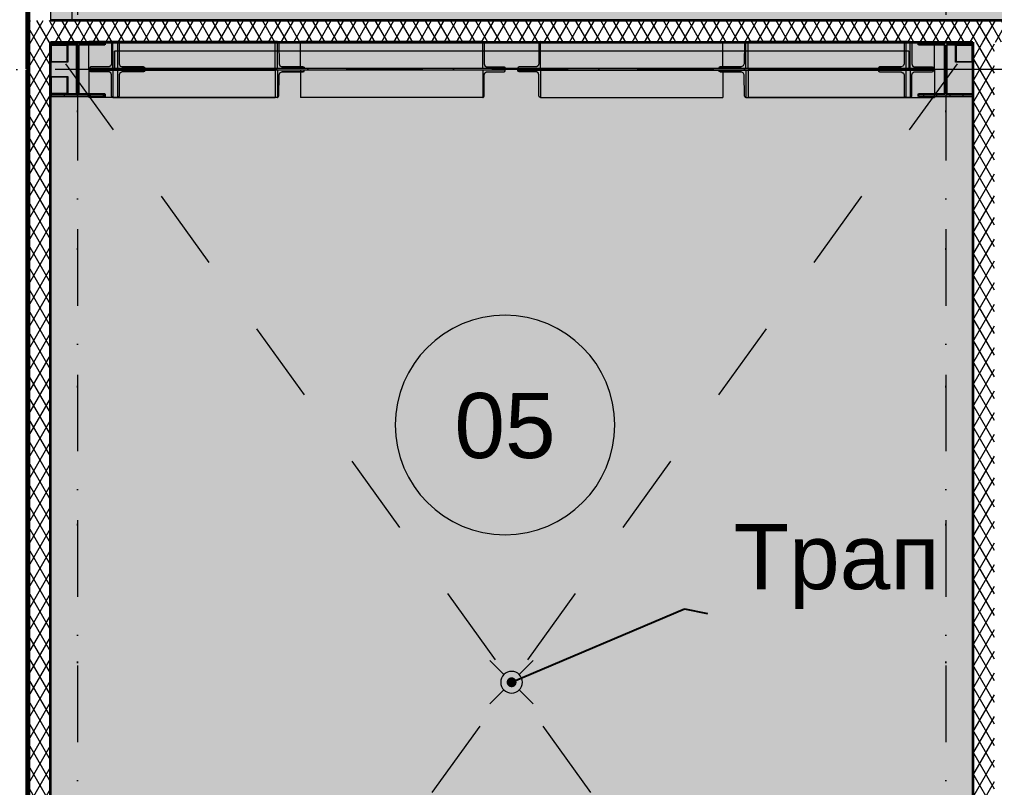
# Model space of a CAD drawing. Header units: millimetres. Extents: x -10605 to 104127, y -15987 to 52426.
# Drawn here: x -268 to 4225, y 24690 to 28230 of the extents above; entities that cross this region are included whole.
import ezdxf
from ezdxf.enums import TextEntityAlignment as Align

# ---------------------------------------------------------------- set-up
doc = ezdxf.new("R2010")
doc.units = ezdxf.units.MM
doc.header["$MEASUREMENT"] = 0
for name, pattern in [('Dot & Dashed', [670.277762, 352.777767, -176.388884, 0, -141.111112]), ('roto_dd', [752.592, 376.296, -376.296]), ('Крупный пунктир', [634.99999, 0, -634.99999])]:
    doc.linetypes.add(name, pattern=pattern)
for name, color, linetype in [('Зоны', 7, 'Continuous'), ('Металлический каркас здания', 7, 'Continuous'), ('Морозильные камеры', 7, 'Continuous'), ('Оси', 7, 'Continuous'), ('Стены', 7, 'Continuous'), ('Фасадные панели', 7, 'Continuous')]:
    doc.layers.add(name, color=color, linetype=linetype)
for name, color, linetype, lineweight in [('Зоны_Ном._пера__87', 154, 'Continuous', 0), ('Зоны_Ном._пера__91', 255, 'Continuous', 0), ('Мебель и  оборудование_Ном._пера__200', 7, 'Continuous', 0), ('Мебель и  оборудование_Ном._пера__99', 7, 'Continuous', 15), ('Металлический каркас здания_Ном._пера__98', 7, 'Continuous', 25), ('Металлический каркас здания_Ном._пера__99', 7, 'Continuous', 15), ('Оси_Ном._пера__200', 7, 'Continuous', 0), ('Паспорта Зон Archicad_Ном._пера__100', 7, 'Continuous', 9), ('Стены _Ном._пера__97', 7, 'Continuous', 35), ('Фасадные панели_Ном._пера__200', 7, 'Continuous', 0), ('Фасадные панели_Ном._пера__97', 7, 'Continuous', 35)]:
    doc.layers.add(name, color=color, linetype=linetype, lineweight=lineweight)
for name, color, linetype, lineweight, true_color in [('Металлический каркас здания_Ном._пера__51', 7, 'Continuous', 20, 0xc2002000), ('Металлический каркас здания_Ном._пера__53', 7, 'Continuous', 0, 0xc2006200), ('Морозильные камеры_Ном._пера__6', 7, 'Continuous', 13, 0xc23fa3ff)]:
    doc.layers.add(name, color=color, linetype=linetype, lineweight=lineweight, true_color=true_color)
doc.styles.add('РЎР“Р•РќР•Р\xa0РР\xa0_РЎРўРР›Р¬_1', font='arial.ttf')
doc.dimstyles.new('СГЕНЕРИР_СТИЛЬ__1', dxfattribs={"dimtxt": 0.18, "dimasz": 91.2, "dimexe": 0.18, "dimexo": 0.0625, "dimgap": 0.09, "dimtad": 0, "dimtih": 1, "dimtoh": 1, "dimdec": 4, "dimzin": 0, "dimdsep": 46, "dimcen": 0.09, "dimadec": 0, "dimazin": 0, "dimtfac": 1, "dimtdec": 4, "dimtmove": 0, "dimatfit": 3, "dimldrblk": 'ARROWHEAD_11', "dimfxl": 1, "dimtolj": 1, "dimtzin": 0, "dimarcsym": 0})
pattern_1 = [(90, (0, 0), (-60, 0), [])]
pattern_2 = [(60, (0, 0), (-43.30127, 25), []), (120, (0, 0), (43.30127, 25), [])]
pattern_3 = [(90, (0, 0), (-51.961524, 0), [30, -60]), (90, (-25.98, 45), (-51.961524, 0), [30, -60]), (150, (-1e-14, 30), (25.98076, 45), [30, -60]), (150, (-51.96, 30), (25.98076, 45), [30, -60]), (210, (0, 0), (-25.98076, 45), [30, -60]), (210, (-51.96, -2e-14), (-25.98076, 45), [30, -60])]

# ---------------------------------------------------------------- blocks, each defined once
blk = doc.blocks.new('Разгрузочный тамбур_08_22', base_point=(8577.8, 38769.6))
at = {"layer": 'Зоны', "linetype": 'Continuous', "lineweight": 0, "true_color": 0x3f3f3f}
blk.add_hatch(color=250, dxfattribs=at).paths.add_polyline_path([(-125, 28225), (7275, 28225), (9950, 28225), (9950, 40125), (5680, 40125), (5680, 38025), (-125, 38025)])
at = {"layer": 'Паспорта Зон Archicad_Ном._пера__100', "color": 7, "lineweight": 9, "style": 'РЎР“Р•РќР•Р\xa0РР\xa0_РЎРўРР›Р¬_1'}
for tag, p in [('ROOM_NUMBER', (7849.1, 38611.8)), ('ROOM_AREA', (9169.9, 37457.8))]:
    blk.add_attdef(tag, text='', height=300, dxfattribs=at).set_placement(p, align=Align.MIDDLE_CENTER)
blk = doc.blocks.new('Колонна SHS ГК 27')
at = {"layer": 'Металлический каркас здания_Ном._пера__99', "linetype": 'Continuous', "lineweight": 0, "true_color": 0xffffff}
h = blk.add_hatch(dxfattribs=at)
h.set_pattern_fill('Barabбs_tйglakц_бllу', style=0, pattern_type=2)
h.set_pattern_definition(pattern_1)
h.paths.add_polyline_path([(-40, -40), (40, -40), (40, 40), (-40, 40)])
h.paths.add_polyline_path([(-36.4, -36.4), (-36.4, 36.4), (36.4, 36.4), (36.4, -36.4)], flags=0)
at = {"layer": 'Металлический каркас здания_Ном._пера__99', "color": 7, "linetype": 'Continuous', "lineweight": 15}
for p, q in [((40, 40), (-40, 40)), ((-40, 40), (-40, -40)), ((-36.4, -36.4), (-36.4, 36.4)), ((-36.4, 36.4), (36.4, 36.4)), ((36.4, 36.4), (36.4, -36.4)), ((40, -40), (40, 40)), ((-40, -40), (40, -40)), ((36.4, -36.4), (-36.4, -36.4))]:
    blk.add_line(p, q, dxfattribs=at)
blk = doc.blocks.new('Кладовая уборочного инвентаря_05_29', base_point=(2074.6, 25618))
at = {"layer": 'Зоны_Ном._пера__87', "linetype": 'Continuous', "lineweight": 0, "true_color": 0x001020}
blk.add_hatch(color=168, dxfattribs=at).paths.add_polyline_path([(4125, 28125), (-125, 28125), (-125, 22225), (4125, 22225)])
at = {"layer": 'Паспорта Зон Archicad_Ном._пера__100', "color": 7, "linetype": 'Continuous', "lineweight": 9}
blk.add_line((2937.8, 22395.4), (3967.4, 22395.4), dxfattribs=at)
for start, end in [(0, 180), (180, 0)]:
    blk.add_arc((1969.6, 26360.9), 505.7, start, end, dxfattribs=at)
at = {"layer": 'Паспорта Зон Archicad_Ном._пера__100', "color": 7, "lineweight": 9, "style": 'РЎР“Р•РќР•Р\xa0РР\xa0_РЎРўРР›Р¬_1'}
for tag, p in [('ROOM_NUMBER', (1969.6, 26358.4)), ('ROOM_AREA', (3452.6, 22594.9))]:
    blk.add_attdef(tag, text='', height=300, dxfattribs=at).set_placement(p, align=Align.MIDDLE_CENTER)
blk = doc.blocks.new('Стена_17', base_point=(4125, 28125))
at = {"layer": 'Стены', "linetype": 'Continuous', "lineweight": 0, "true_color": 0x000000}
h = blk.add_hatch(dxfattribs=at)
h.set_pattern_fill('Batt_Insulation__3_', color=18, style=0, pattern_type=2)
h.set_pattern_definition(pattern_2)
h.paths.add_polyline_path([(4225, 22125), (4225, 28125), (4125, 28125), (4125, 22125)])
at = {"layer": 'Стены _Ном._пера__97', "color": 7, "linetype": 'Continuous', "lineweight": 35, "flags": 128}
blk.add_lwpolyline([(4125, 28125), (4125, 22225)], dxfattribs=at)
blk = doc.blocks.new('Стена_83', base_point=(-125, 28125))
at = {"layer": 'Стены', "linetype": 'Continuous', "lineweight": 0, "true_color": 0x000000}
h = blk.add_hatch(dxfattribs=at)
h.set_pattern_fill('Batt_Insulation__3_', color=18, style=0, pattern_type=2)
h.set_pattern_definition(pattern_2)
h.paths.add_polyline_path([(-125, 28125), (5139.6, 28125), (5139.6, 28225), (-125, 28225)])
at = {"layer": 'Стены _Ном._пера__97', "color": 7, "linetype": 'Continuous', "lineweight": 35, "flags": 128}
for points in [[(5139.6, 28225), (-125, 28225)], [(-125, 28125), (4125, 28125)]]:
    blk.add_lwpolyline(points, dxfattribs=at)
blk = doc.blocks.new('Стена_91', base_point=(-125, 28225))
at = {"layer": 'Морозильные камеры', "linetype": 'Continuous', "lineweight": 0, "true_color": 0x000000}
h = blk.add_hatch(dxfattribs=at)
h.set_pattern_fill('Styrofoam_SM_Insulation__3_', color=18, style=0, pattern_type=2)
h.set_pattern_definition(pattern_3)
h.paths.add_polyline_path([(-25, 28225), (-25, 33825.1), (-125, 33825.1), (-125, 28225)])
at = {"layer": 'Морозильные камеры_Ном._пера__6', "color": 161, "linetype": 'Continuous', "lineweight": 13, "true_color": 0x3fa3ff, "flags": 128}
for points in [[(-25, 33825.1), (-125, 33825.1)], [(-125, 33825.1), (-125, 28225)], [(-25, 28225), (-25, 33825.1)], [(-125, 28225), (-25, 28225)]]:
    blk.add_lwpolyline(points, dxfattribs=at)
blk = doc.blocks.new('Стена_171', base_point=(-225, 33997.5))
at = {"layer": 'Фасадные панели_Ном._пера__200', "color": 7, "linetype": 'Continuous', "lineweight": 0, "flags": 128}
for points in [[(-235, 33997.5), (-235, 28002.5)], [(-225, 33997.5), (-235, 33997.5)], [(-225, 28002.5), (-225, 33997.5)], [(-235, 28002.5), (-225, 28002.5)]]:
    blk.add_lwpolyline(points, dxfattribs=at)
blk = doc.blocks.new('Стена_172', base_point=(-225, 33997.5))
at = {"layer": 'Фасадные панели', "linetype": 'Continuous', "lineweight": 0, "true_color": 0xffffff}
blk.add_hatch(color=7, dxfattribs=at).paths.add_polyline_path([(-235, 33997.5), (-235, 28002.5), (-225, 28002.5), (-225, 33997.5)])
at = {"layer": 'Фасадные панели_Ном._пера__97', "color": 7, "linetype": 'Continuous', "lineweight": 35, "flags": 128}
for points in [[(-235, 33997.5), (-235, 28002.5)], [(-225, 33997.5), (-235, 33997.5)], [(-225, 28002.5), (-225, 33997.5)], [(-235, 28002.5), (-225, 28002.5)]]:
    blk.add_lwpolyline(points, dxfattribs=at)
blk = doc.blocks.new('Стена_173', base_point=(-225, 22002.5))
at = {"layer": 'Фасадные панели_Ном._пера__200', "color": 7, "linetype": 'Continuous', "lineweight": 0, "flags": 128}
for points in [[(-225, 27997.5), (-235, 27997.5)], [(-235, 27997.5), (-235, 22002.5)], [(-225, 22002.5), (-225, 27997.5)], [(-235, 22002.5), (-225, 22002.5)]]:
    blk.add_lwpolyline(points, dxfattribs=at)
blk = doc.blocks.new('Стена_174', base_point=(-225, 22002.5))
at = {"layer": 'Фасадные панели', "linetype": 'Continuous', "lineweight": 0, "true_color": 0xffffff}
blk.add_hatch(color=7, dxfattribs=at).paths.add_polyline_path([(-225, 22002.5), (-225, 27997.5), (-235, 27997.5), (-235, 22002.5)])
at = {"layer": 'Фасадные панели_Ном._пера__97', "color": 7, "linetype": 'Continuous', "lineweight": 35, "flags": 128}
for points in [[(-225, 27997.5), (-235, 27997.5)], [(-235, 27997.5), (-235, 22002.5)], [(-225, 22002.5), (-225, 27997.5)], [(-235, 22002.5), (-225, 22002.5)]]:
    blk.add_lwpolyline(points, dxfattribs=at)
blk = doc.blocks.new('Стена_282', base_point=(7275, 28225))
at = {"layer": 'Морозильные камеры', "linetype": 'Continuous', "lineweight": 0, "true_color": 0x000000}
h = blk.add_hatch(dxfattribs=at)
h.set_pattern_fill('Styrofoam_SM_Insulation__3_', color=18, style=0, pattern_type=2)
h.set_pattern_definition(pattern_3)
h.paths.add_polyline_path([(-125, 28325), (-125, 28225), (5289.6, 28225), (5289.6, 28325)])
at = {"layer": 'Морозильные камеры_Ном._пера__6', "color": 161, "linetype": 'Continuous', "lineweight": 13, "true_color": 0x3fa3ff, "flags": 128}
for points in [[(-125, 28325), (-125, 28225)], [(-125, 28225), (5289.6, 28225)]]:
    blk.add_lwpolyline(points, dxfattribs=at)
blk = doc.blocks.new('Колонна Универсальная 27')
at = {"layer": 'Металлический каркас здания_Ном._пера__98', "linetype": 'Continuous', "lineweight": 0, "true_color": 0xffffff}
h = blk.add_hatch(dxfattribs=at)
h.set_pattern_fill('Barabбs_tйglakц_бllу', style=0, pattern_type=2)
h.set_pattern_definition(pattern_1)
h.paths.add_polyline_path([(-125, -125), (125, -125), (125, -113), (4, -113), (4, 113), (125, 113), (125, 125), (-125, 125), (-125, 113), (-4, 113), (-4, -113), (-125, -113)])
at = {"layer": 'Металлический каркас здания_Ном._пера__98', "color": 7, "linetype": 'Continuous', "lineweight": 25}
for p, q in [((125, 125), (-125, 125)), ((-125, 125), (-125, 113)), ((-125, 113), (-4, 113)), ((-4, 113), (-4, -113)), ((4, -113), (4, 113)), ((4, 113), (125, 113)), ((125, 113), (125, 125)), ((-4, -113), (-125, -113)), ((-125, -113), (-125, -125)), ((-125, -125), (125, -125)), ((125, -113), (4, -113)), ((125, -125), (125, -113))]:
    blk.add_line(p, q, dxfattribs=at)
blk = doc.blocks.new('Двутавp К 26020-83 27_4')
at = {"layer": 'Металлический каркас здания_Ном._пера__98', "color": 7, "linetype": 'Крупный пунктир', "lineweight": 25}
blk.add_line((0, 0), (39750, 0), dxfattribs=at)
blk = doc.blocks.new('Символ Трапа в Полу 27')
at = {"layer": 'Мебель и  оборудование_Ном._пера__99', "color": 7, "linetype": 'Continuous', "lineweight": 15}
for p, q in [((64.6, 135.4), (0, 200)), ((135.4, 135.4), (200, 200)), ((64.6, 64.6), (0, 0)), ((135.4, 64.6), (200, 0))]:
    blk.add_line(p, q, dxfattribs=at)
at = {"layer": 'Мебель и  оборудование_Ном._пера__99', "color": 7, "linetype": 'Continuous', "lineweight": 15, "flags": 128}
blk.add_lwpolyline([(150, 100, 1), (50, 100, 1)], format="xyb", close=True, dxfattribs=at)
blk = doc.blocks.new('Стандартный Маркер Сетки_3')
at = {"layer": 'Оси_Ном._пера__200', "color": 7, "linetype": 'Dot & Dashed', "lineweight": 0}
blk.add_line((0, 0), (107930.4, 0), dxfattribs=at)
at = {"layer": 'Оси_Ном._пера__200', "color": 7, "lineweight": 0, "style": 'РЎР“Р•РќР•Р\xa0РР\xa0_РЎРўРР›Р¬_1'}
blk.add_attdef('AC_MarkerText_1', text='', height=300, dxfattribs=at).set_placement((108330.4, 150), align=Align.TOP_CENTER)
blk = doc.blocks.new('Морф_406')
at = {"layer": 'Металлический каркас здания_Ном._пера__99', "color": 7, "linetype": 'Continuous', "lineweight": 15, "flags": 128}
for points in [[(1867.4, 27996), (1026.8, 27996)], [(1026.8, 27996), (1026.8, 27871)], [(1867.4, 27996), (1867.4, 27871)], [(1970.9, 27996), (1867.4, 27996)], [(1877.2, 27984.2), (1884.8, 27988), (1965.5, 27988), (1969.3, 27989.9)], [(1969.3, 27989.9), (1970.9, 27994.5), (1970.9, 27996)], [(1872.4, 27872.9), (1874, 27877.5), (1874, 27975), (1877.2, 27984.2)], [(1867.4, 27871), (1026.8, 27871)], [(1867.4, 27871), (1868.6, 27871), (1872.4, 27872.9)]]:
    blk.add_lwpolyline(points, dxfattribs=at)
blk = doc.blocks.new('Морф_407')
at = {"layer": 'Металлический каркас здания_Ном._пера__99', "color": 7, "linetype": 'Continuous', "lineweight": 15, "flags": 128}
for points in [[(57.7, 27989.9), (56.1, 27994.5), (56.1, 27996)], [(56.1, 27996), (163.3, 27996)], [(153.2, 27984.2), (145.3, 27988), (61.7, 27988), (57.7, 27989.9)], [(163.3, 27996), (909.8, 27996)], [(163.3, 27996), (163.3, 27871)], [(909.8, 27996), (909.8, 27871)], [(158.1, 27872.9), (156.4, 27877.5), (156.4, 27975), (153.2, 27984.2)], [(163.3, 27871), (162, 27871), (158.1, 27872.9)], [(163.3, 27871), (909.8, 27871)]]:
    blk.add_lwpolyline(points, dxfattribs=at)
blk = doc.blocks.new('Морф_408')
at = {"layer": 'Металлический каркас здания_Ном._пера__53', "linetype": 'Continuous', "lineweight": 0, "true_color": 0x006200}
blk.add_hatch(color=98, dxfattribs=at).paths.add_polyline_path([(183.4, 27996), (183.4, 27871), (184.7, 27871), (184.9, 27871), (185.4, 27871.3), (189.3, 27872.9), (189.6, 27873.6), (191.2, 27877.5), (191.2, 27960.2), (191.5, 27975), (194.8, 27982.8), (195.4, 27984.2), (196.9, 27984.8), (204.8, 27988), (288.3, 27988), (303.9, 27988), (304.6, 27988.3), (308.6, 27989.9), (308.6, 27990.6), (310.3, 27994.5), (310.2, 27994.7), (310.2, 27996)])
at = {"layer": 'Металлический каркас здания_Ном._пера__51', "color": 98, "linetype": 'Continuous', "lineweight": 20, "true_color": 0x002000}
for p, q in [((183.4, 27996), (183.4, 27871)), ((310.2, 27996), (183.4, 27996))]:
    blk.add_line(p, q, dxfattribs=at)
at = {"layer": 'Металлический каркас здания_Ном._пера__51', "color": 98, "linetype": 'Continuous', "lineweight": 20, "true_color": 0x002000, "flags": 128}
for points in [[(308.6, 27989.9), (304.6, 27988.3), (303.9, 27988), (288.3, 27988), (204.8, 27988), (196.9, 27984.8), (195.4, 27984.2)], [(310.3, 27994.5), (308.6, 27990.6), (308.6, 27989.9)], [(310.2, 27996), (310.2, 27994.7), (310.3, 27994.5)], [(195.4, 27984.2), (194.8, 27982.8), (191.5, 27975), (191.2, 27960.2), (191.2, 27877.5), (189.6, 27873.6), (189.3, 27872.9)], [(189.3, 27872.9), (185.4, 27871.3), (184.9, 27871), (184.7, 27871), (183.4, 27871)]]:
    blk.add_lwpolyline(points, dxfattribs=at)
at = {"layer": 'Металлический каркас здания_Ном._пера__99', "color": 7, "linetype": 'Continuous', "lineweight": 15, "flags": 128}
for points in [[(183.4, 27996), (51.2, 27996)], [(51.2, 27996), (51.2, 27871)], [(921.2, 27996), (183.4, 27996)], [(921.2, 27996), (921.2, 27871)], [(1044.4, 27996), (921.2, 27996)], [(932.8, 27984.2), (942, 27988.1), (1039.8, 27988), (1044.4, 27989.9)], [(1044.4, 27989.9), (1044.8, 27994.6), (1044.4, 27996)], [(303.9, 27988), (204.7, 27988)], [(925.1, 27872.9), (927.1, 27877.5), (928.9, 27975.1), (932.8, 27984.2)], [(1039.8, 27988), (941.8, 27988)], [(183.4, 27871), (51.2, 27871)], [(921.2, 27871), (183.4, 27871)], [(921.2, 27871), (922.2, 27871.1), (925.1, 27872.9)]]:
    blk.add_lwpolyline(points, dxfattribs=at)
blk = doc.blocks.new('Морф_409')
at = {"layer": 'Металлический каркас здания_Ном._пера__99', "color": 7, "linetype": 'Continuous', "lineweight": 15, "flags": 128}
for points in [[(1026.8, 28004), (1026.8, 28129)], [(1867.4, 28129), (1026.8, 28129)], [(1867.4, 28004), (1867.4, 28129)], [(1867.4, 28129), (1868.6, 28129), (1872.4, 28127.1)], [(1872.4, 28127.1), (1874, 28122.5), (1874, 28025), (1877.2, 28015.8)], [(1867.4, 28004), (1026.8, 28004)], [(1970.9, 28004), (1867.4, 28004)], [(1877.2, 28015.8), (1884.8, 28012), (1965.5, 28012), (1969.3, 28010.1)], [(1969.3, 28010.1), (1970.9, 28005.5), (1970.9, 28004)]]:
    blk.add_lwpolyline(points, dxfattribs=at)
blk = doc.blocks.new('Морф_410')
at = {"layer": 'Металлический каркас здания_Ном._пера__99', "color": 7, "linetype": 'Continuous', "lineweight": 15, "flags": 128}
for points in [[(158.1, 28127.1), (156.4, 28122.5), (156.4, 28025), (153.2, 28015.8)], [(163.3, 28129), (162, 28129), (158.1, 28127.1)], [(163.3, 28004), (163.3, 28129)], [(163.3, 28129), (909.8, 28129)], [(909.8, 28004), (909.8, 28129)], [(57.7, 28010.1), (56.1, 28005.5), (56.1, 28004)], [(56.1, 28004), (163.3, 28004)], [(153.2, 28015.8), (145.3, 28012), (61.7, 28012), (57.7, 28010.1)], [(163.3, 28004), (909.8, 28004)]]:
    blk.add_lwpolyline(points, dxfattribs=at)
blk = doc.blocks.new('Морф_411')
at = {"layer": 'Металлический каркас здания_Ном._пера__53', "linetype": 'Continuous', "lineweight": 0, "true_color": 0x006200}
blk.add_hatch(color=98, dxfattribs=at).paths.add_polyline_path([(183.4, 28004), (310.2, 28004), (310.2, 28005.3), (310.3, 28005.5), (308.6, 28009.4), (308.6, 28010.1), (304.6, 28011.7), (303.9, 28012), (288.3, 28012), (204.8, 28012), (196.9, 28015.2), (195.4, 28015.8), (194.8, 28017.2), (191.5, 28025), (191.2, 28039.8), (191.2, 28122.5), (189.6, 28126.4), (189.3, 28127.1), (185.4, 28128.7), (184.9, 28129), (184.7, 28129), (183.4, 28129)])
at = {"layer": 'Металлический каркас здания_Ном._пера__51', "color": 98, "linetype": 'Continuous', "lineweight": 20, "true_color": 0x002000}
for p in [(183.4, 28129), (310.2, 28004)]:
    blk.add_line(p, (183.4, 28004), dxfattribs=at)
at = {"layer": 'Металлический каркас здания_Ном._пера__51', "color": 98, "linetype": 'Continuous', "lineweight": 20, "true_color": 0x002000, "flags": 128}
for points in [[(189.3, 28127.1), (185.4, 28128.7), (184.9, 28129), (184.7, 28129), (183.4, 28129)], [(189.3, 28127.1), (189.6, 28126.4), (191.2, 28122.5), (191.2, 28039.8), (191.5, 28025), (194.8, 28017.2), (195.4, 28015.8)], [(195.4, 28015.8), (196.9, 28015.2), (204.8, 28012), (288.3, 28012), (303.9, 28012), (304.6, 28011.7), (308.6, 28010.1)], [(308.6, 28010.1), (308.6, 28009.4), (310.3, 28005.5)], [(310.3, 28005.5), (310.2, 28005.3), (310.2, 28004)]]:
    blk.add_lwpolyline(points, dxfattribs=at)
at = {"layer": 'Металлический каркас здания_Ном._пера__99', "color": 7, "linetype": 'Continuous', "lineweight": 15, "flags": 128}
for points in [[(51.2, 28004), (51.2, 28129)], [(183.4, 28129), (51.2, 28129)], [(921.2, 28129), (183.4, 28129)], [(921.2, 28004), (921.2, 28129)], [(921.2, 28129), (922.2, 28128.9), (925.1, 28127.1)], [(925.1, 28127.1), (927.1, 28122.5), (928.9, 28024.9), (932.8, 28015.8)], [(183.4, 28004), (51.2, 28004)], [(921.2, 28004), (183.4, 28004)], [(303.9, 28012), (204.7, 28012)], [(1044.4, 28004), (921.2, 28004)], [(932.8, 28015.8), (942, 28011.9), (1039.8, 28012), (1044.4, 28010.1)], [(1039.8, 28012), (941.8, 28012)], [(1044.4, 28010.1), (1044.8, 28005.4), (1044.4, 28004)]]:
    blk.add_lwpolyline(points, dxfattribs=at)
blk = doc.blocks.new('Морф_412')
at = {"layer": 'Металлический каркас здания_Ном._пера__99', "color": 7, "linetype": 'Continuous', "lineweight": 15, "flags": 128}
for points in [[(2029.1, 27996), (2132.6, 27996)], [(2030.7, 27989.9), (2029.1, 27994.5), (2029.1, 27996)], [(2122.8, 27984.2), (2115.2, 27988), (2034.5, 27988), (2030.7, 27989.9)], [(2132.6, 27996), (2973.2, 27996)], [(2132.6, 27996), (2132.6, 27871)], [(2973.2, 27996), (2973.2, 27871)], [(2127.6, 27872.9), (2126, 27877.5), (2126, 27975), (2122.8, 27984.2)], [(2132.6, 27871), (2131.4, 27871), (2127.6, 27872.9)], [(2132.6, 27871), (2973.2, 27871)]]:
    blk.add_lwpolyline(points, dxfattribs=at)
blk = doc.blocks.new('Морф_413')
at = {"layer": 'Металлический каркас здания_Ном._пера__99', "color": 7, "linetype": 'Continuous', "lineweight": 15, "flags": 128}
for points in [[(3836.7, 27996), (3090.2, 27996)], [(3090.2, 27996), (3090.2, 27871)], [(3943.9, 27996), (3836.7, 27996)], [(3836.7, 27996), (3836.7, 27871)], [(3846.8, 27984.2), (3854.7, 27988), (3938.3, 27988), (3942.3, 27989.9)], [(3942.3, 27989.9), (3943.9, 27994.5), (3943.9, 27996)], [(3841.9, 27872.9), (3843.6, 27877.5), (3843.6, 27975), (3846.8, 27984.2)], [(3836.7, 27871), (3090.2, 27871)], [(3836.7, 27871), (3838, 27871), (3841.9, 27872.9)]]:
    blk.add_lwpolyline(points, dxfattribs=at)
blk = doc.blocks.new('Морф_414')
at = {"layer": 'Металлический каркас здания_Ном._пера__53', "linetype": 'Continuous', "lineweight": 0, "true_color": 0x006200}
blk.add_hatch(color=98, dxfattribs=at).paths.add_polyline_path([(3816.6, 27996), (3689.8, 27996), (3689.8, 27994.7), (3689.7, 27994.5), (3691.4, 27990.6), (3691.4, 27989.9), (3695.4, 27988.3), (3696.1, 27988), (3711.7, 27988), (3795.2, 27988), (3803.1, 27984.8), (3804.6, 27984.2), (3805.2, 27982.8), (3808.5, 27975), (3808.8, 27960.2), (3808.8, 27877.5), (3810.4, 27873.6), (3810.7, 27872.9), (3814.6, 27871.3), (3815.1, 27871), (3815.3, 27871), (3816.6, 27871)])
at = {"layer": 'Металлический каркас здания_Ном._пера__51', "color": 98, "linetype": 'Continuous', "lineweight": 20, "true_color": 0x002000}
for q in [(3689.8, 27996), (3816.6, 27871)]:
    blk.add_line((3816.6, 27996), q, dxfattribs=at)
at = {"layer": 'Металлический каркас здания_Ном._пера__51', "color": 98, "linetype": 'Continuous', "lineweight": 20, "true_color": 0x002000, "flags": 128}
for points in [[(3689.8, 27996), (3689.8, 27994.7), (3689.7, 27994.5)], [(3689.7, 27994.5), (3691.4, 27990.6), (3691.4, 27989.9)], [(3691.4, 27989.9), (3695.4, 27988.3), (3696.1, 27988), (3711.7, 27988), (3795.2, 27988), (3803.1, 27984.8), (3804.6, 27984.2)], [(3804.6, 27984.2), (3805.2, 27982.8), (3808.5, 27975), (3808.8, 27960.2), (3808.8, 27877.5), (3810.4, 27873.6), (3810.7, 27872.9)], [(3810.7, 27872.9), (3814.6, 27871.3), (3815.1, 27871), (3815.3, 27871), (3816.6, 27871)]]:
    blk.add_lwpolyline(points, dxfattribs=at)
at = {"layer": 'Металлический каркас здания_Ном._пера__99', "color": 7, "linetype": 'Continuous', "lineweight": 15, "flags": 128}
for points in [[(2955.6, 27989.9), (2955.2, 27994.6), (2955.6, 27996)], [(2955.6, 27996), (3078.8, 27996)], [(3067.2, 27984.2), (3058, 27988.1), (2960.2, 27988), (2955.6, 27989.9)], [(3078.8, 27996), (3816.6, 27996)], [(3078.8, 27996), (3078.8, 27871)], [(3816.6, 27996), (3948.8, 27996)], [(3948.8, 27996), (3948.8, 27871)], [(2960.2, 27988), (3058.2, 27988)], [(3074.9, 27872.9), (3072.9, 27877.5), (3071.1, 27975.1), (3067.2, 27984.2)], [(3696.1, 27988), (3795.3, 27988)], [(3078.8, 27871), (3077.8, 27871.1), (3074.9, 27872.9)], [(3078.8, 27871), (3816.6, 27871)], [(3816.6, 27871), (3948.8, 27871)]]:
    blk.add_lwpolyline(points, dxfattribs=at)
blk = doc.blocks.new('Морф_415')
at = {"layer": 'Металлический каркас здания_Ном._пера__99', "color": 7, "linetype": 'Continuous', "lineweight": 15, "flags": 128}
for points in [[(2127.6, 28127.1), (2126, 28122.5), (2126, 28025), (2122.8, 28015.8)], [(2132.6, 28129), (2131.4, 28129), (2127.6, 28127.1)], [(2132.6, 28004), (2132.6, 28129)], [(2132.6, 28129), (2973.2, 28129)], [(2973.2, 28004), (2973.2, 28129)], [(2030.7, 28010.1), (2029.1, 28005.5), (2029.1, 28004)], [(2029.1, 28004), (2132.6, 28004)], [(2122.8, 28015.8), (2115.2, 28012), (2034.5, 28012), (2030.7, 28010.1)], [(2132.6, 28004), (2973.2, 28004)]]:
    blk.add_lwpolyline(points, dxfattribs=at)
blk = doc.blocks.new('Морф_416')
at = {"layer": 'Металлический каркас здания_Ном._пера__99', "color": 7, "linetype": 'Continuous', "lineweight": 15, "flags": 128}
for points in [[(3090.2, 28004), (3090.2, 28129)], [(3836.7, 28129), (3090.2, 28129)], [(3836.7, 28129), (3838, 28129), (3841.9, 28127.1)], [(3836.7, 28004), (3836.7, 28129)], [(3841.9, 28127.1), (3843.6, 28122.5), (3843.6, 28025), (3846.8, 28015.8)], [(3836.7, 28004), (3090.2, 28004)], [(3943.9, 28004), (3836.7, 28004)], [(3846.8, 28015.8), (3854.7, 28012), (3938.3, 28012), (3942.3, 28010.1)], [(3942.3, 28010.1), (3943.9, 28005.5), (3943.9, 28004)]]:
    blk.add_lwpolyline(points, dxfattribs=at)
blk = doc.blocks.new('Морф_417')
at = {"layer": 'Металлический каркас здания_Ном._пера__53', "linetype": 'Continuous', "lineweight": 0, "true_color": 0x006200}
blk.add_hatch(color=98, dxfattribs=at).paths.add_polyline_path([(3816.6, 28004), (3816.6, 28129), (3815.3, 28129), (3815.1, 28129), (3814.6, 28128.7), (3810.7, 28127.1), (3810.4, 28126.4), (3808.8, 28122.5), (3808.8, 28039.8), (3808.5, 28025), (3805.2, 28017.2), (3804.6, 28015.8), (3803.1, 28015.2), (3795.2, 28012), (3711.7, 28012), (3696.1, 28012), (3695.4, 28011.7), (3691.4, 28010.1), (3691.4, 28009.4), (3689.7, 28005.5), (3689.8, 28005.3), (3689.8, 28004)])
at = {"layer": 'Металлический каркас здания_Ном._пера__51', "color": 98, "linetype": 'Continuous', "lineweight": 20, "true_color": 0x002000}
for p, q in [((3816.6, 28129), (3816.6, 28004)), ((3816.6, 28004), (3689.8, 28004))]:
    blk.add_line(p, q, dxfattribs=at)
at = {"layer": 'Металлический каркас здания_Ном._пера__51', "color": 98, "linetype": 'Continuous', "lineweight": 20, "true_color": 0x002000, "flags": 128}
for points in [[(3810.7, 28127.1), (3810.4, 28126.4), (3808.8, 28122.5), (3808.8, 28039.8), (3808.5, 28025), (3805.2, 28017.2), (3804.6, 28015.8)], [(3816.6, 28129), (3815.3, 28129), (3815.1, 28129), (3814.6, 28128.7), (3810.7, 28127.1)], [(3691.4, 28010.1), (3691.4, 28009.4), (3689.7, 28005.5)], [(3689.7, 28005.5), (3689.8, 28005.3), (3689.8, 28004)], [(3804.6, 28015.8), (3803.1, 28015.2), (3795.2, 28012), (3711.7, 28012), (3696.1, 28012), (3695.4, 28011.7), (3691.4, 28010.1)]]:
    blk.add_lwpolyline(points, dxfattribs=at)
at = {"layer": 'Металлический каркас здания_Ном._пера__99', "color": 7, "linetype": 'Continuous', "lineweight": 15, "flags": 128}
for points in [[(3074.9, 28127.1), (3072.9, 28122.5), (3071.1, 28024.9), (3067.2, 28015.8)], [(3078.8, 28129), (3077.8, 28128.9), (3074.9, 28127.1)], [(3078.8, 28004), (3078.8, 28129)], [(3078.8, 28129), (3816.6, 28129)], [(3816.6, 28129), (3948.8, 28129)], [(3948.8, 28004), (3948.8, 28129)], [(2955.6, 28010.1), (2955.2, 28005.4), (2955.6, 28004)], [(3067.2, 28015.8), (3058, 28011.9), (2960.2, 28012), (2955.6, 28010.1)], [(2955.6, 28004), (3078.8, 28004)], [(2960.2, 28012), (3058.2, 28012)], [(3078.8, 28004), (3816.6, 28004)], [(3696.1, 28012), (3795.3, 28012)], [(3816.6, 28004), (3948.8, 28004)]]:
    blk.add_lwpolyline(points, dxfattribs=at)
blk = doc.blocks.new('Морф_418')
at = {"layer": 'Металлический каркас здания_Ном._пера__99', "color": 7, "linetype": 'Continuous', "lineweight": 15, "flags": 128}
for points in [[(169.8, 28004), (169.7, 28020.9), (169.8, 28084)], [(169.8, 28083.9), (169.8, 28084)], [(3829.7, 28084), (169.8, 28084)], [(169.8, 28084), (169.8, 28004)], [(169.8, 28082), (169.8, 28083.9)], [(3829.7, 28084), (3829.7, 28004)], [(169.8, 28008.5), (169.7, 28004.4)], [(169.8, 28004), (169.7, 28004.4)], [(3829.7, 28004), (169.8, 28004)]]:
    blk.add_lwpolyline(points, dxfattribs=at)
blk = doc.blocks.new('ARROWHEAD_11')
at = {"color": 0, "linetype": 'Continuous', "lineweight": 0}
blk.add_line((0, 0), (-1, 0), dxfattribs=at)
at = {"color": 0, "linetype": 'Continuous', "lineweight": 0, "const_width": 0.25, "flags": 128}
blk.add_lwpolyline([(-0.125, 0, 1), (0.125, 0, 1)], format="xyb", close=True, dxfattribs=at)
blk = doc.blocks.new('Стена_415', base_point=(-125, -125))
at = {"layer": 'Стены', "linetype": 'Continuous', "lineweight": 0, "true_color": 0x000000}
h = blk.add_hatch(dxfattribs=at)
h.set_pattern_fill('Batt_Insulation__3_', color=18, style=0, pattern_type=2)
h.set_pattern_definition(pattern_2)
h.paths.add_polyline_path([(-125, 22125), (-125, 28225), (-225, 28225), (-225, 22125)])
at = {"layer": 'Стены _Ном._пера__97', "color": 7, "linetype": 'Continuous', "lineweight": 35, "flags": 128}
for points in [[(-225, 40225), (-225, 21150)], [(-125, 22225), (-125, 28125)]]:
    blk.add_lwpolyline(points, dxfattribs=at)
blk = doc.blocks.new('Стандартный Маркер Сетки_4')
at = {"layer": 'Оси_Ном._пера__200', "color": 7, "linetype": 'Dot & Dashed', "lineweight": 0}
blk.add_line((0, 0), (55187, 0), dxfattribs=at)
at = {"layer": 'Оси_Ном._пера__200', "color": 7, "lineweight": 0, "style": 'РЎР“Р•РќР•Р\xa0РР\xa0_РЎРўРР›Р¬_1'}
blk.add_attdef('AC_MarkerText_1', text='', height=300, rotation=90, dxfattribs=at).set_placement((55368.5, -68.6), align=Align.TOP_CENTER)

msp = doc.modelspace()

# ---------------------------------------------------------------- linework, layer by layer
at = {"layer": 'Зоны_Ном._пера__87', "color": 154, "linetype": 'Continuous', "lineweight": 0, "flags": 128}
msp.add_lwpolyline([(4125, 28125.00005), (-125, 28125.00005), (-125, 22225.00005), (4125, 22225.00005)], close=True, dxfattribs=at)
at = {"layer": 'Зоны_Ном._пера__91', "color": 255, "linetype": 'Continuous', "lineweight": 0, "flags": 128}
msp.add_lwpolyline([(-125, 28224.99986), (7275.00004, 28225.00004), (9950.00018, 28225.00004), (9950.00018, 40125.00012), (5680, 40125.00012), (5680, 38024.99997), (-125, 38024.99997)], close=True, dxfattribs=at)
at = {"layer": 'Мебель и  оборудование_Ном._пера__200', "color": 7, "linetype": 'roto_dd', "lineweight": 0, "flags": 128}
for points in [[(-125, 22225.00005), (4125, 28125.00005)], [(4125, 22225.00005), (-125, 28125.00005)]]:
    msp.add_lwpolyline(points, dxfattribs=at)

# ---------------------------------------------------------------- block references
at = {"layer": 'Зоны', "color": 7, "linetype": 'Continuous', "lineweight": 9}
msp.add_blockref('Разгрузочный тамбур_08_22', (8577.84677, 38769.61505), dxfattribs=at)
msp.add_blockref('Кладовая уборочного инвентаря_05_29', (2074.5983, 25618.00955), dxfattribs=at).add_auto_attribs({'ROOM_NUMBER': '05', 'ROOM_AREA': '25,08'})
at = {"layer": 'Мебель и  оборудование_Ном._пера__99', "color": 7, "linetype": 'Continuous', "lineweight": 15, "zscale": 1000, "rotation": 90}
msp.add_blockref('Символ Трапа в Полу 27', (2100, 25075.00005), dxfattribs=at)
at = {"layer": 'Металлический каркас здания', "color": 7, "linetype": 'Continuous', "lineweight": 9, "xscale": -1, "zscale": 1000, "rotation": 90}
for p in [(0, 39875.00005), (4000, 39875.00005)]:
    msp.add_blockref('Двутавp К 26020-83 27_4', p, dxfattribs=at)
at = {"layer": 'Металлический каркас здания', "linetype": 'Continuous', "lineweight": 0}
for name in ['Морф_411', 'Морф_410', 'Морф_409', 'Морф_415', 'Морф_417', 'Морф_416', 'Морф_418', 'Морф_408', 'Морф_407', 'Морф_406', 'Морф_412', 'Морф_414', 'Морф_413']:
    msp.add_blockref(name, (0, 0), dxfattribs=at)
at = {"layer": 'Металлический каркас здания_Ном._пера__98', "color": 7, "linetype": 'Continuous', "lineweight": 25, "xscale": -1, "zscale": 1000}
for p in [(-0.02444, 28000.00005), (4000, 28000.00005)]:
    msp.add_blockref('Колонна Универсальная 27', p, dxfattribs=at)
at = {"layer": 'Металлический каркас здания_Ном._пера__99', "color": 7, "linetype": 'Continuous', "lineweight": 15, "xscale": -1, "zscale": 1000}
for p in [(-85, 28073.00005), (4085, 28073.00005), (-85, 27927.00005)]:
    msp.add_blockref('Колонна SHS ГК 27', p, dxfattribs=at)
at = {"layer": 'Морозильные камеры', "color": 161, "lineweight": 13, "true_color": 0x3fa3ff}
for name, p in [('Стена_91', (-125, 28225.00005)), ('Стена_282', (7275, 28225.00012))]:
    msp.add_blockref(name, p, dxfattribs=at)
at = {"layer": 'Оси', "color": 8, "linetype": 'Continuous', "lineweight": 0, "true_color": 0x747474, "zscale": 1000, "rotation": 270}
for p in [(0, 40000.00005), (4000, 40000.00005)]:
    msp.add_blockref('Стандартный Маркер Сетки_4', p, dxfattribs=at)
at = {"layer": 'Оси', "color": 8, "linetype": 'Continuous', "lineweight": 0, "true_color": 0x747474, "xscale": -1, "zscale": 1000}
msp.add_blockref('Стандартный Маркер Сетки_3', (98125, 28000.00005), dxfattribs=at)
at = {"layer": 'Стены', "color": 7, "lineweight": 35}
for name, p in [('Стена_415', (-125, -124.99993)), ('Стена_83', (-125, 28125.00005)), ('Стена_17', (4125, 28125.00005))]:
    msp.add_blockref(name, p, dxfattribs=at)
at = {"layer": 'Фасадные панели', "color": 7, "lineweight": 35}
for name, p in [('Стена_171', (-225.00007, 33997.50019)), ('Стена_172', (-225.00007, 33997.50019)), ('Стена_173', (-225.00007, 22002.50019)), ('Стена_174', (-225.00007, 22002.50019))]:
    msp.add_blockref(name, p, dxfattribs=at)

# ---------------------------------------------------------------- texts
at = {"layer": 'Мебель и  оборудование_Ном._пера__200', "color": 7, "linetype": 'Continuous', "lineweight": 0, "insert": (3022.7673, 25513.45775), "char_height": 300, "attachment_point": 7, "style": 'РЎР“Р•РќР•Р\xa0РР\xa0_РЎРўРР›Р¬_1'}
msp.add_mtext('\\A1;{\\pql;\\fArial|b0|i0|c204|p0;\\W1.000000;Трап}', dxfattribs=at)

# ---------------------------------------------------------------- leaders
at = {"layer": 'Мебель и  оборудование_Ном._пера__200', "color": 7, "linetype": 'Continuous', "lineweight": 0, "annotation_type": 0, "has_hookline": 1, "hookline_direction": 1, "text_width": 910.8}
msp.add_leader([(2000, 25175.00005), (2796.89155, 25513.45775), (2902.7673, 25492.36358)], dimstyle='СГЕНЕРИР_СТИЛЬ__1', dxfattribs=at)

doc.saveas('drawing.dxf')
